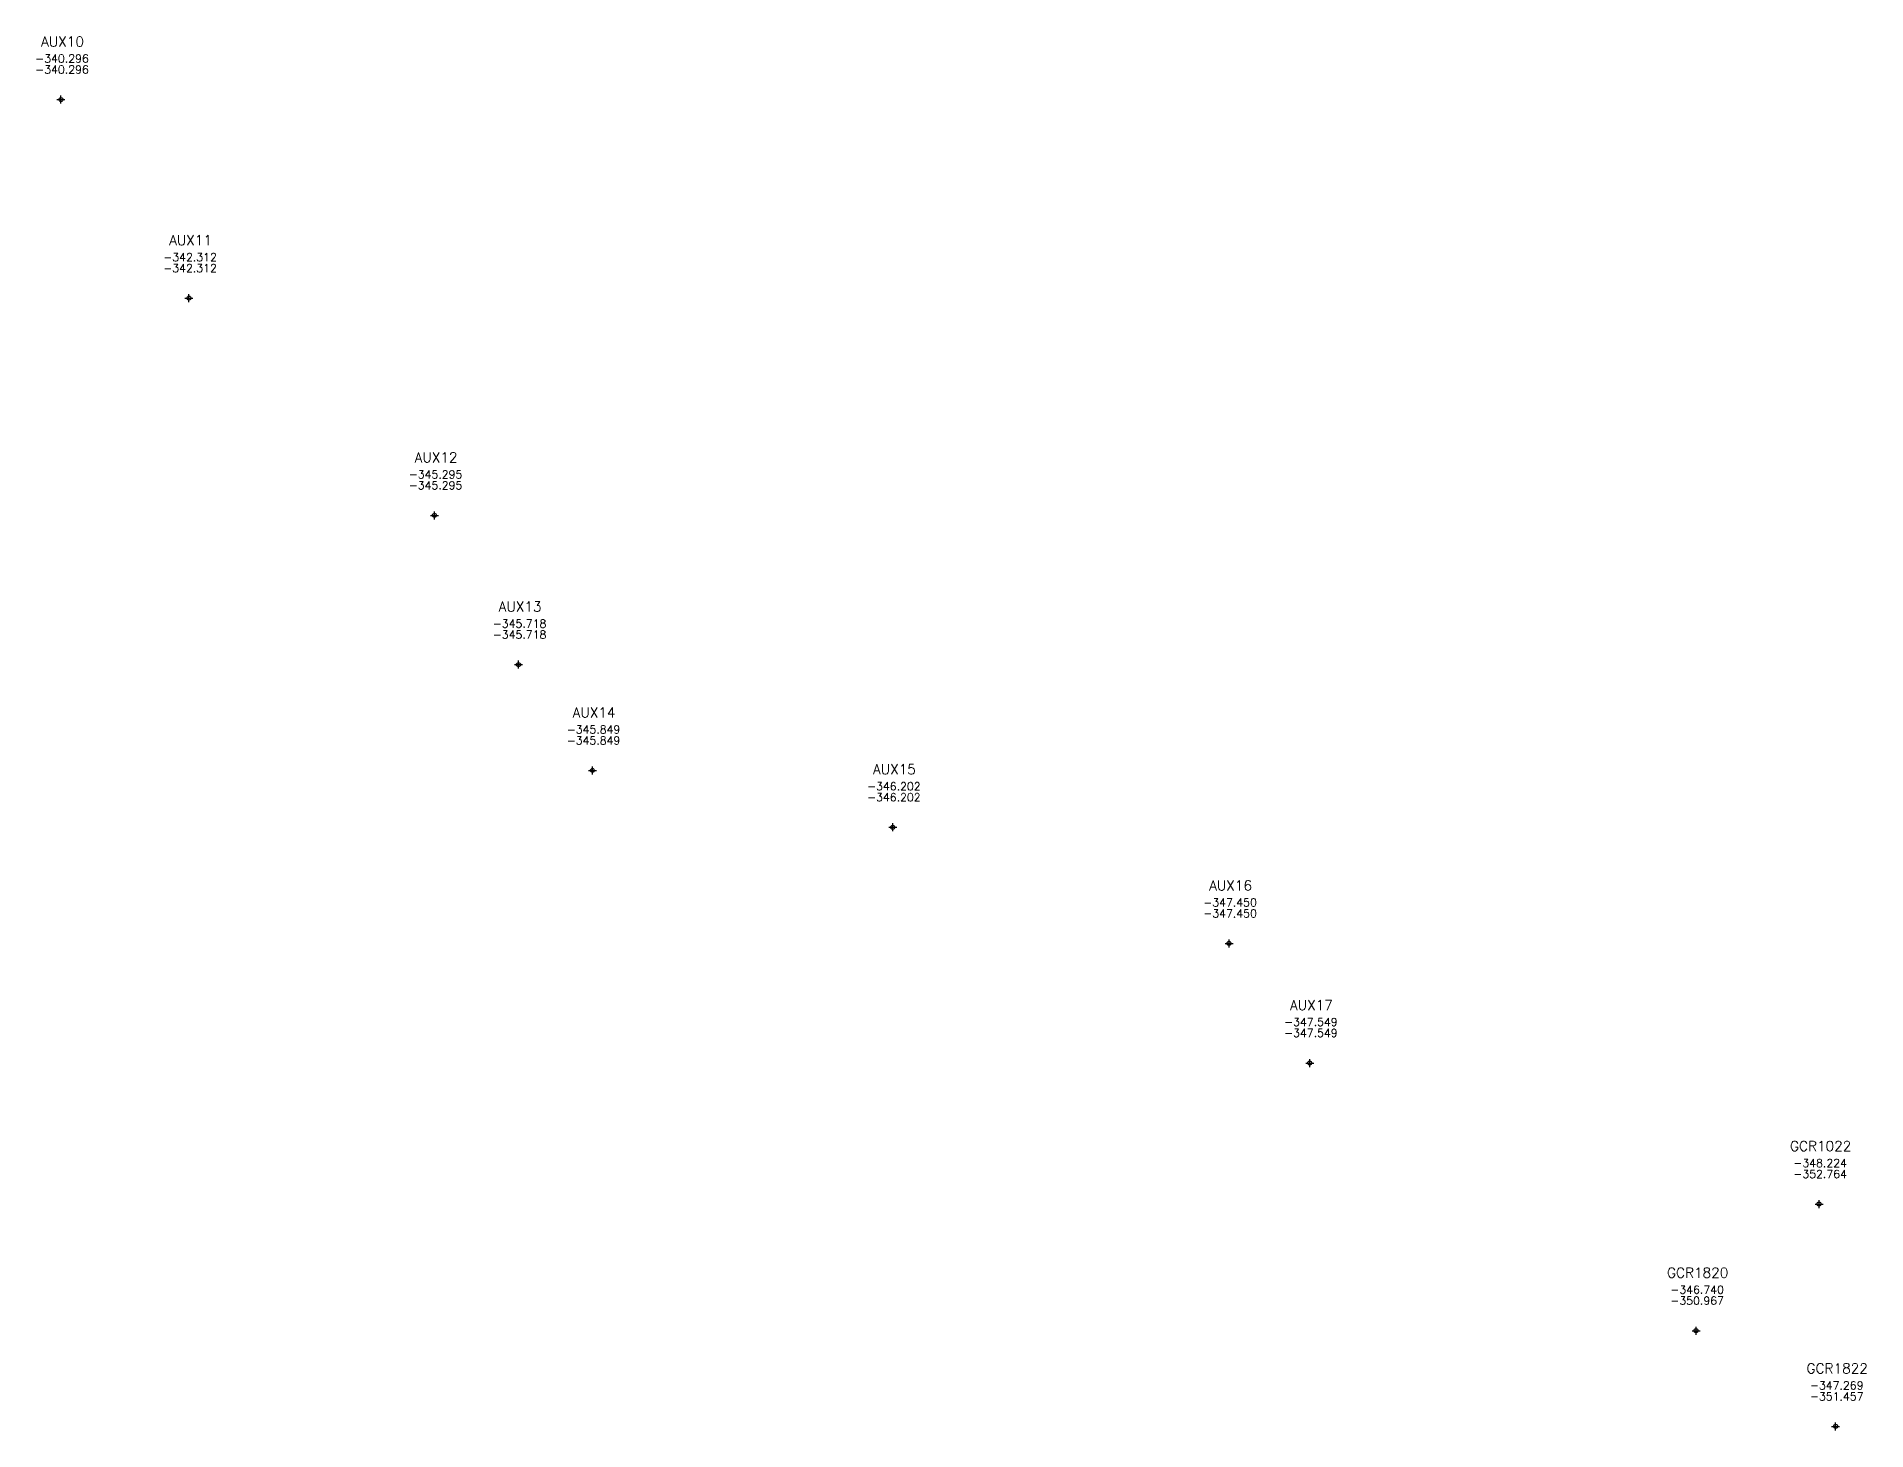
# Model space of a CAD drawing. Header units: inches. Extents: x 10418 to 10915, y 9806 to 10106.
# Drawn here: x 10686.7 to 10915.3, y 9806.1 to 9980.3 of the extents above; entities that cross this region are included whole.
import ezdxf
from ezdxf.enums import TextEntityAlignment as Align

# ---------------------------------------------------------------- set-up
doc = ezdxf.new("R2010")
doc.units = ezdxf.units.IN
doc.header["$MEASUREMENT"] = 0
doc.header["$PDMODE"] = 34
doc.header["$PDSIZE"] = 0.5
doc.styles.add('ROMAND', font='romand.shx')
doc.styles.add('ROMANS', font='romans')

# ---------------------------------------------------------------- blocks, each defined once
blk = doc.blocks.new('F2')
blk.add_point((0, 0))
at = {"style": 'ROMAND'}
for tag, height, p in [('NOMBRE', 1.25, (0.2, 6.62)), ('CIELO', 1, (0.14, 4.62)), ('PISO', 1, (0.14, 3.25))]:
    blk.add_attdef(tag, text='', height=height, dxfattribs=at).set_placement(p, align=Align.CENTER)
at = {"style": 'ROMANS', "flags": 1}
for tag, p in [('MINA', (-0.07, -3.26)), ('LOCALIZACION', (-0.07, -4.93)), ('ESTRUCTURA', (-0.07, -6.62)), ('NIVEL', (-0.07, -8.29)), ('OBRA', (-0.07, -10.12)), ('FECHA', (-0.07, -11.79)), ('ATRAS', (-0.07, -13.48)), ('TOPOGRAFO', (2.67, -15.3))]:
    blk.add_attdef(tag, text='', height=1.25, dxfattribs=at).set_placement(p, align=Align.CENTER)

msp = doc.modelspace()

# ---------------------------------------------------------------- block references
for p, values in [((10689.72, 9972.41, -340.3), {'NOMBRE': 'AUX10', 'CIELO': '-340.296', 'PISO': '-340.296'}), ((10705.72, 9947.6, -342.31), {'NOMBRE': 'AUX11', 'CIELO': '-342.312', 'PISO': '-342.312'}), ((10736.39, 9920.46, -345.3), {'NOMBRE': 'AUX12', 'CIELO': '-345.295', 'PISO': '-345.295'}), ((10746.89, 9901.81, -345.72), {'NOMBRE': 'AUX13', 'CIELO': '-345.718', 'PISO': '-345.718'}), ((10756.13, 9888.59, -345.85), {'NOMBRE': 'AUX14', 'CIELO': '-345.849', 'PISO': '-345.849'}), ((10793.65, 9881.49, -346.2), {'NOMBRE': 'AUX15', 'CIELO': '-346.202', 'PISO': '-346.202'}), ((10835.66, 9866.98, -347.45), {'NOMBRE': 'AUX16', 'CIELO': '-347.450', 'PISO': '-347.450'}), ((10845.75, 9852.04, -347.55), {'NOMBRE': 'AUX17', 'CIELO': '-347.549', 'PISO': '-347.549'}), ((10909.38, 9834.42, -348.22), {'NOMBRE': 'GCR1022', 'CIELO': '-348.224', 'PISO': '-352.764'}), ((10894.01, 9818.6, -346.74), {'NOMBRE': 'GCR1820', 'CIELO': '-346.740', 'PISO': '-350.967'}), ((10911.45, 9806.64, -347.27), {'NOMBRE': 'GCR1822', 'CIELO': '-347.269', 'PISO': '-351.457'})]:
    msp.add_blockref('F2', p).add_auto_attribs(values)

doc.saveas('drawing.dxf')
